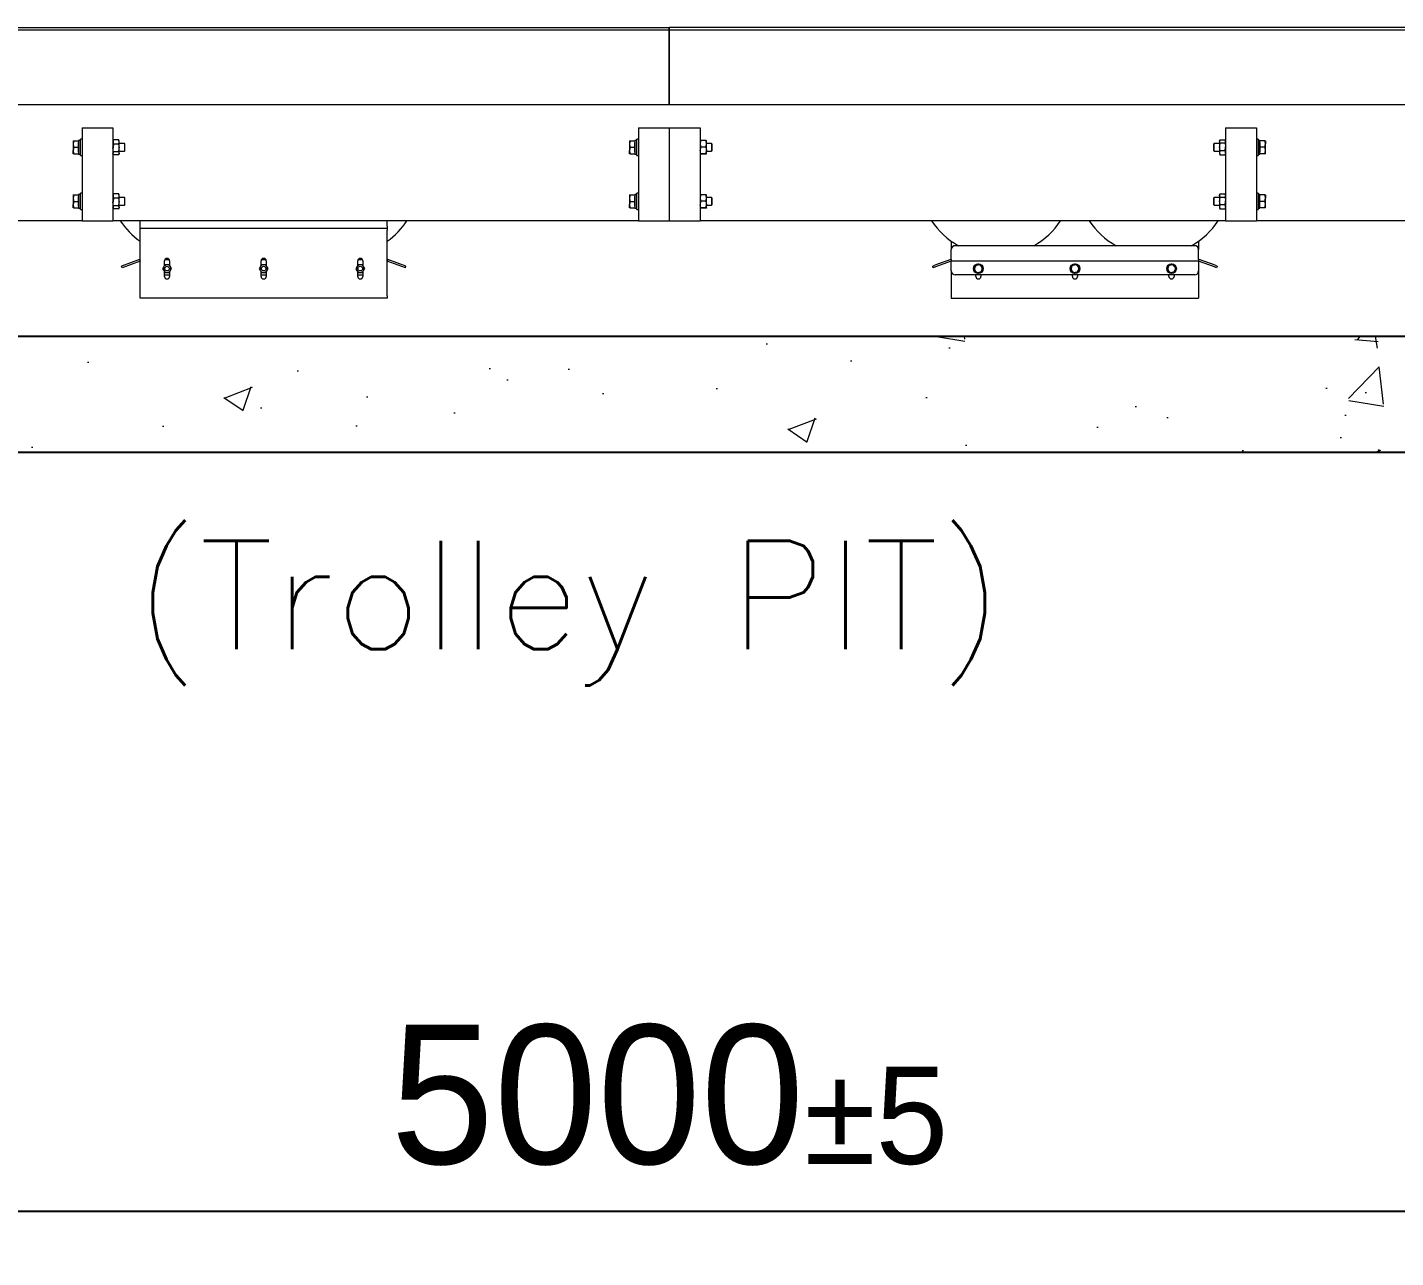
# Model space of a CAD drawing. Header units: millimetres. Extents: x -5 to 1510635, y -6 to 71285.
# Drawn here: x 1273665 to 1275436, y 5278 to 6870 of the extents above; entities that cross this region are included whole.
import ezdxf

# ---------------------------------------------------------------- set-up
doc = ezdxf.new("R2010")
doc.units = ezdxf.units.MM
doc.header["$LTSCALE"] = 1000
doc.linetypes.add('HIDDEN', pattern=[0.375, 0.25, -0.125])
for name, color, linetype in [('2', 42, 'Continuous'), ('COL', 2, 'Continuous'), ('DIM', 2, 'Continuous'), ('MP-4', 4, 'HIDDEN'), ('MP-8', 8, 'Continuous')]:
    doc.layers.add(name, color=color, linetype=linetype)
doc.styles.add('GHS', font='ROMANS', dxfattribs={"bigfont": 'GHS'})
doc.dimstyles.new('MPS2', dxfattribs={"dimscale": 100, "dimtxt": 3, "dimasz": 3, "dimexe": 1, "dimexo": 1, "dimgap": 1, "dimtad": 1, "dimzin": 12, "dimdsep": 46, "dimtxsty": 'Standard', "dimcen": 1, "dimclrd": 1, "dimclre": 1, "dimclrt": 7, "dimazin": 2, "dimtfac": 1, "dimtmove": 0, "dimatfit": 3, "dimfxl": 1, "dimarcsym": 0})

# ---------------------------------------------------------------- blocks, each defined once
blk = doc.blocks.new('176654998')
at = {"layer": 'MP-4', "linetype": 'Continuous', "lineweight": 15}
for p, q in [((-2090.1, 0), (-505.6, 0)), ((1078.9, 0), (-505.6, 0)), ((-505.6, 0), (-505.6, -3.2)), ((-505.6, -3.2), (-505.6, 0)), ((-2090.1, -3.2), (-505.6, -3.2)), ((-505.6, -7.2), (-505.6, -3.2)), ((-505.6, -3.2), (1078.9, -3.2)), ((-505.6, -3.2), (-505.6, -7.2)), ((-505.6, -96.2), (-505.6, -7.2)), ((-505.6, -7.2), (-505.6, -96.2)), ((-505.6, -100.2), (-2430.6, -100.2)), ((-505.6, -100.2), (-505.6, -96.2)), ((-505.6, -96.2), (-505.6, -100.2)), ((1419.4, -100.2), (-505.6, -100.2)), ((-1265.6, -130.2), (-1259.6, -130.2)), ((-1265.6, -130.2), (-1265.6, -250.2)), ((-1259.6, -130.2), (-1231.6, -130.2)), ((-1231.6, -130.2), (-1225.6, -130.2)), ((-1225.6, -130.2), (-1225.6, -250.2)), ((-545.6, -130.2), (-539.6, -130.2)), ((-545.6, -130.2), (-545.6, -250.2)), ((-539.6, -130.2), (-511.6, -130.2)), ((-511.6, -130.2), (-505.6, -130.2)), ((-505.6, -130.2), (-499.6, -130.2)), ((-505.6, -130.2), (-505.6, -250.2)), ((-505.6, -130.2), (-505.6, -250.2)), ((-499.6, -130.2), (-471.6, -130.2)), ((-471.6, -130.2), (-465.6, -130.2)), ((-465.6, -130.2), (-465.6, -250.2)), ((214.4, -130.2), (220.4, -130.2)), ((214.4, -130.2), (214.4, -250.2)), ((220.4, -130.2), (248.4, -130.2)), ((248.4, -130.2), (254.4, -130.2)), ((254.4, -130.2), (254.4, -250.2)), ((-1277.1, -146.7), (-1277.1, -150.9)), ((-1277.1, -146.7), (-1276.3, -146.7)), ((-1276.3, -146.7), (-1277.1, -150.9)), ((-1277.1, -150.9), (-1277.1, -159.4)), ((-1276.3, -155.2), (-1277.1, -159.4)), ((-1276.3, -146.7), (-1270.1, -146.7)), ((-1276.3, -155.2), (-1270.1, -155.2)), ((-1270.1, -146.7), (-1270.1, -146.4)), ((-1267.6, -146.4), (-1270.1, -146.4)), ((-1270.1, -146.7), (-1270.1, -155.2)), ((-1270.1, -161.4), (-1270.1, -149)), ((-1270.1, -155.2), (-1270.1, -163.7)), ((-1267.6, -165.7), (-1267.6, -144.7)), ((-1265.6, -144.7), (-1267.6, -144.7)), ((-1225, -145.8), (-1225.6, -146.7)), ((-1224.8, -160.9), (-1225.6, -156)), ((-1224.8, -145.4), (-1224.9, -145.8)), ((-1218.3, -145.4), (-1224.8, -145.4)), ((-1218.3, -151.1), (-1224.8, -151.1)), ((-1218.3, -151.1), (-1217.6, -156)), ((-1217.6, -146.7), (-1218.1, -145.8)), ((-1217.6, -148.3), (-1217.6, -146.7)), ((-1217.6, -156), (-1217.6, -148.3)), ((-1210.9, -150.2), (-1217.6, -150.2)), ((-1217.6, -162.9), (-1217.6, -156)), ((-1210.9, -150.2), (-1210.9, -160.2)), ((-1210.1, -151), (-1210.9, -150.2)), ((-1210.1, -159.4), (-1210.1, -151)), ((-557.1, -146.7), (-557.1, -150.9)), ((-557.1, -146.7), (-556.3, -146.7)), ((-556.3, -146.7), (-557.1, -150.9)), ((-557.1, -150.9), (-557.1, -159.4)), ((-556.3, -155.2), (-557.1, -159.4)), ((-556.3, -146.7), (-550.1, -146.7)), ((-556.3, -155.2), (-550.1, -155.2)), ((-547.6, -146.4), (-550.1, -146.4)), ((-550.1, -146.5), (-550.1, -146.4)), ((-550.1, -146.7), (-550.1, -146.5)), ((-547.6, -146.5), (-550.1, -146.5)), ((-550.1, -146.7), (-550.1, -155.2)), ((-550.1, -161.4), (-550.1, -149)), ((-550.1, -155.2), (-550.1, -163.7)), ((-547.6, -165.7), (-547.6, -144.7)), ((-545.6, -144.7), (-547.6, -144.7)), ((-464.8, -146.5), (-465.6, -146.7)), ((-464.8, -163.5), (-465.6, -159.1)), ((-458.3, -146.5), (-464.8, -146.5)), ((-458.3, -154.8), (-464.8, -154.8)), ((-458.3, -154.8), (-457.6, -159.1)), ((-457.6, -150.6), (-457.6, -146.7)), ((-450.9, -150.2), (-457.6, -150.2)), ((-457.6, -159.1), (-457.6, -150.6)), ((-457.6, -163.7), (-457.6, -159.1)), ((-450.9, -150.2), (-450.9, -160.2)), ((-450.1, -151), (-450.9, -150.2)), ((-450.1, -159.4), (-450.1, -151)), ((199.7, -150.2), (198.9, -151)), ((198.9, -151), (198.9, -159.4)), ((199.7, -160.2), (199.7, -150.2)), ((206.4, -150.2), (199.7, -150.2)), ((207, -145.8), (206.4, -146.7)), ((206.4, -147.5), (206.4, -146.7)), ((207.2, -149.5), (206.4, -147.5)), ((206.4, -147.5), (206.4, -154.4)), ((207.2, -159.3), (206.4, -154.4)), ((206.4, -154.4), (206.4, -162.1)), ((207.2, -145.4), (213.7, -145.4)), ((207.2, -149.5), (213.7, -149.5)), ((207.2, -159.3), (213.7, -159.3)), ((213.7, -145.4), (214.4, -147.5)), ((213.7, -149.5), (214.4, -154.4)), ((214.4, -146.7), (213.9, -145.8)), ((256.4, -144.7), (254.4, -144.7)), ((256.4, -144.7), (256.4, -165.7)), ((258.9, -146.4), (256.4, -146.4)), ((258.9, -146.4), (258.9, -146.7)), ((258.9, -155.2), (258.9, -146.7)), ((265.2, -146.7), (258.9, -146.7)), ((258.9, -149), (258.9, -161.4)), ((258.9, -163.7), (258.9, -155.2)), ((265.2, -155.2), (258.9, -155.2)), ((265.2, -146.7), (265.9, -146.7)), ((265.2, -155.2), (265.9, -150.9)), ((265.9, -146.7), (265.9, -150.9)), ((265.9, -159.4), (265.9, -150.9)), ((-1277.1, -163.7), (-1277.1, -159.4)), ((-1276.3, -163.7), (-1277.1, -163.7)), ((-1276.3, -163.7), (-1270.1, -163.7)), ((-1270.1, -164), (-1270.1, -163.7)), ((-1270.1, -164), (-1267.6, -164)), ((-1267.6, -165.7), (-1265.6, -165.7)), ((-1224.8, -165), (-1225.6, -162.9)), ((-1225.6, -163.7), (-1225, -164.6)), ((-1218.3, -160.9), (-1224.8, -160.9)), ((-1218.3, -165), (-1224.8, -165)), ((-1218.3, -160.9), (-1217.6, -162.9)), ((-1218.1, -164.6), (-1217.6, -163.7)), ((-1217.6, -160.2), (-1210.9, -160.2)), ((-1217.6, -162.9), (-1217.6, -163.7)), ((-1210.9, -160.2), (-1210.1, -159.4)), ((-557.1, -163.7), (-557.1, -159.4)), ((-556.3, -163.7), (-557.1, -163.7)), ((-556.3, -163.7), (-550.1, -163.7)), ((-550.1, -164), (-550.1, -163.7)), ((-550.1, -164), (-547.6, -164)), ((-547.6, -165.7), (-545.6, -165.7)), ((-464.8, -163.9), (-465.6, -163.7)), ((-458.3, -163.5), (-464.8, -163.5)), ((-458.3, -163.9), (-464.8, -163.9)), ((-458.3, -163.5), (-457.6, -163.7)), ((-457.6, -160.2), (-450.9, -160.2)), ((-450.9, -160.2), (-450.1, -159.4)), ((198.9, -159.4), (199.7, -160.2)), ((199.7, -160.2), (206.4, -160.2)), ((206.4, -162.1), (206.4, -163.7)), ((206.4, -163.7), (207, -164.6)), ((207.2, -165), (213.7, -165)), ((213.7, -165), (213.8, -164.6)), ((213.9, -164.6), (214.4, -163.7)), ((254.4, -165.7), (256.4, -165.7)), ((256.4, -164), (258.9, -164)), ((265.2, -163.7), (258.9, -163.7)), ((258.9, -163.7), (258.9, -164)), ((265.2, -163.7), (265.9, -159.4)), ((265.9, -163.7), (265.2, -163.7)), ((265.9, -163.7), (265.9, -159.4)), ((-1277.1, -216.7), (-1277.1, -220.9)), ((-1277.1, -216.7), (-1276.3, -216.7)), ((-1276.3, -216.7), (-1277.1, -220.9)), ((-1277.1, -220.9), (-1277.1, -229.4)), ((-1276.3, -225.2), (-1277.1, -229.4)), ((-1277.1, -233.7), (-1277.1, -229.4)), ((-1276.3, -216.7), (-1270.1, -216.7)), ((-1276.3, -225.2), (-1270.1, -225.2)), ((-1270.1, -216.7), (-1270.1, -216.4)), ((-1267.6, -216.4), (-1270.1, -216.4)), ((-1270.1, -216.7), (-1270.1, -225.2)), ((-1270.1, -231.4), (-1270.1, -219)), ((-1270.1, -225.2), (-1270.1, -233.7)), ((-1267.6, -235.7), (-1267.6, -214.7)), ((-1265.6, -214.7), (-1267.6, -214.7)), ((-1225, -215.8), (-1225.6, -216.7)), ((-1224.8, -230.9), (-1225.6, -226)), ((-1224.8, -215.4), (-1224.9, -215.8)), ((-1218.3, -215.4), (-1224.8, -215.4)), ((-1218.3, -221.1), (-1224.8, -221.1)), ((-1218.3, -221.1), (-1217.6, -226)), ((-1217.6, -216.7), (-1218.1, -215.8)), ((-1217.6, -218.3), (-1217.6, -216.7)), ((-1217.6, -226), (-1217.6, -218.3)), ((-1210.9, -220.2), (-1217.6, -220.2)), ((-1217.6, -232.9), (-1217.6, -226)), ((-1217.6, -230.2), (-1210.9, -230.2)), ((-1210.9, -220.2), (-1210.9, -230.2)), ((-1210.1, -221), (-1210.9, -220.2)), ((-1210.9, -230.2), (-1210.1, -229.4)), ((-1210.1, -229.4), (-1210.1, -221)), ((-557.1, -216.7), (-557.1, -220.9)), ((-557.1, -216.7), (-556.3, -216.7)), ((-556.3, -216.7), (-557.1, -220.9)), ((-557.1, -220.9), (-557.1, -229.4)), ((-556.3, -225.2), (-557.1, -229.4)), ((-557.1, -233.7), (-557.1, -229.4)), ((-556.3, -216.7), (-550.1, -216.7)), ((-556.3, -225.2), (-550.1, -225.2)), ((-547.6, -216.4), (-550.1, -216.4)), ((-550.1, -216.5), (-550.1, -216.4)), ((-550.1, -216.7), (-550.1, -216.5)), ((-547.6, -216.5), (-550.1, -216.5)), ((-550.1, -216.7), (-550.1, -225.2)), ((-550.1, -231.4), (-550.1, -219)), ((-550.1, -225.2), (-550.1, -233.7)), ((-547.6, -235.7), (-547.6, -214.7)), ((-545.6, -214.7), (-547.6, -214.7)), ((-464.8, -216.5), (-465.6, -216.7)), ((-464.8, -233.5), (-465.6, -229.1)), ((-458.3, -216.5), (-464.8, -216.5)), ((-458.3, -224.8), (-464.8, -224.8)), ((-458.3, -224.8), (-457.6, -229.1)), ((-457.6, -220.6), (-457.6, -216.7)), ((-450.9, -220.2), (-457.6, -220.2)), ((-457.6, -229.1), (-457.6, -220.6)), ((-457.6, -233.7), (-457.6, -229.1)), ((-457.6, -230.2), (-450.9, -230.2)), ((-450.9, -220.2), (-450.9, -230.2)), ((-450.1, -221), (-450.9, -220.2)), ((-450.9, -230.2), (-450.1, -229.4)), ((-450.1, -229.4), (-450.1, -221)), ((199.7, -220.2), (198.9, -221)), ((198.9, -221), (198.9, -229.4)), ((198.9, -229.4), (199.7, -230.2)), ((199.7, -230.2), (199.7, -220.2)), ((206.4, -220.2), (199.7, -220.2)), ((199.7, -230.2), (206.4, -230.2)), ((207, -215.8), (206.4, -216.7)), ((206.4, -217.5), (206.4, -216.7)), ((207.2, -219.5), (206.4, -217.5)), ((206.4, -217.5), (206.4, -224.4)), ((207.2, -229.3), (206.4, -224.4)), ((206.4, -224.4), (206.4, -232.1)), ((207.2, -215.4), (213.7, -215.4)), ((207.2, -219.5), (213.7, -219.5)), ((207.2, -229.3), (213.7, -229.3)), ((213.7, -215.4), (214.4, -217.5)), ((213.7, -219.5), (214.4, -224.4)), ((214.4, -216.7), (213.9, -215.8)), ((256.4, -214.7), (254.4, -214.7)), ((256.4, -214.7), (256.4, -235.7)), ((258.9, -216.4), (256.4, -216.4)), ((258.9, -216.7), (258.9, -216.4)), ((258.9, -225.2), (258.9, -216.7)), ((265.2, -216.7), (258.9, -216.7)), ((258.9, -231.4), (258.9, -219)), ((258.9, -233.7), (258.9, -225.2)), ((265.2, -225.2), (258.9, -225.2)), ((265.2, -216.7), (265.9, -216.7)), ((265.2, -225.2), (265.9, -220.9)), ((265.2, -233.7), (265.9, -229.4)), ((265.9, -216.7), (265.9, -220.9)), ((265.9, -229.4), (265.9, -220.9)), ((265.9, -233.7), (265.9, -229.4)), ((-1276.3, -233.7), (-1277.1, -233.7)), ((-1276.3, -233.7), (-1270.1, -233.7)), ((-1270.1, -234), (-1270.1, -233.7)), ((-1270.1, -234), (-1267.6, -234)), ((-1267.6, -235.7), (-1265.6, -235.7)), ((-1224.8, -235), (-1225.6, -232.9)), ((-1225.6, -233.7), (-1225, -234.6)), ((-1218.3, -230.9), (-1224.8, -230.9)), ((-1218.3, -235), (-1224.8, -235)), ((-1218.3, -230.9), (-1217.6, -232.9)), ((-1218.1, -234.6), (-1217.6, -233.7)), ((-1217.6, -232.9), (-1217.6, -233.7)), ((-556.3, -233.7), (-557.1, -233.7)), ((-556.3, -233.7), (-550.1, -233.7)), ((-550.1, -234), (-550.1, -233.7)), ((-550.1, -234), (-547.6, -234)), ((-547.6, -235.7), (-545.6, -235.7)), ((-464.8, -233.9), (-465.6, -233.7)), ((-458.3, -233.5), (-464.8, -233.5)), ((-458.3, -233.9), (-464.8, -233.9)), ((-458.3, -233.5), (-457.6, -233.7)), ((206.4, -232.1), (206.4, -233.7)), ((206.4, -233.7), (207, -234.6)), ((207.2, -235), (213.7, -235)), ((213.7, -235), (213.8, -234.6)), ((213.9, -234.6), (214.4, -233.7)), ((254.4, -235.7), (256.4, -235.7)), ((256.4, -234), (258.9, -234)), ((265.2, -233.7), (258.9, -233.7)), ((258.9, -234), (258.9, -233.7)), ((265.9, -233.7), (265.2, -233.7)), ((-1265.6, -250.2), (-2045.6, -250.2)), ((-1265.6, -250.2), (-1259.6, -250.2)), ((-1259.6, -250.2), (-1231.6, -250.2)), ((-1231.6, -250.2), (-1225.6, -250.2)), ((-545.6, -250.2), (-1225.6, -250.2)), ((-1190.6, -257.2), (-1190.6, -250.2)), ((-1190.6, -260.2), (-1190.6, -257.2)), ((-870.6, -260.2), (-1190.6, -260.2)), ((-1190.6, -262.2), (-1190.6, -260.2)), ((-1190.6, -347.2), (-1190.6, -262.2)), ((-870.6, -257.2), (-870.6, -250.2)), ((-870.6, -257.2), (-870.6, -260.2)), ((-870.6, -260.2), (-870.6, -262.2)), ((-870.6, -347.2), (-870.6, -262.2)), ((-545.6, -250.2), (-539.6, -250.2)), ((-539.6, -250.2), (-511.6, -250.2)), ((-511.6, -250.2), (-505.6, -250.2)), ((-505.6, -250.2), (-499.6, -250.2)), ((-499.6, -250.2), (-471.6, -250.2)), ((-471.6, -250.2), (-465.6, -250.2)), ((214.4, -250.2), (-465.6, -250.2)), ((214.4, -250.2), (220.4, -250.2)), ((220.4, -250.2), (248.4, -250.2)), ((248.4, -250.2), (254.4, -250.2)), ((1034.4, -250.2), (254.4, -250.2)), ((-140.6, -276.7), (-140.6, -287.5)), ((174.4, -282.5), (-135.6, -282.5)), ((179.4, -276.7), (179.4, -287.5)), ((-1191.3, -300.3), (-1214.7, -308.8)), ((-1191.3, -300.3), (-1190.6, -302.5)), ((-1158.2, -300.2), (-1152.9, -300.2)), ((-1033.2, -300.2), (-1027.9, -300.2)), ((-908.2, -300.2), (-902.9, -300.2)), ((-869.8, -300.3), (-870.6, -302.5)), ((-846.4, -308.8), (-869.8, -300.3)), ((-141.3, -300.3), (-161.9, -307.8)), ((-140.6, -300.2), (-140.6, -287.5)), ((-140.6, -300.2), (-140.6, -302.5)), ((179.4, -300.2), (179.4, -287.5)), ((179.4, -300.2), (179.4, -302.5)), ((200.8, -307.8), (180.2, -300.3)), ((-1213.9, -311), (-1214.7, -308.8)), ((-1190.6, -302.5), (-1213.9, -311)), ((-1159.9, -309.8), (-1161.3, -312.3)), ((-1161.3, -312.3), (-1159.8, -314.8)), ((-1158.6, -307.3), (-1159.9, -309.8)), ((-1159.8, -314.8), (-1158.3, -317.3)), ((-1158.9, -307.8), (-1158.9, -302.2)), ((-1158.9, -322.2), (-1158.9, -316.4)), ((-1155.7, -307.2), (-1158.6, -307.3)), ((-1158.3, -317.3), (-1155.4, -317.2)), ((-1152.8, -307.1), (-1155.7, -307.2)), ((-1155.4, -317.2), (-1152.6, -317.1)), ((-1151.3, -309.6), (-1152.8, -307.1)), ((-1152.6, -317.1), (-1151.2, -314.6)), ((-1152.3, -302.2), (-1152.3, -308)), ((-1152.3, -316.6), (-1152.3, -322.2)), ((-1149.8, -312.1), (-1151.3, -309.6)), ((-1151.2, -314.6), (-1149.8, -312.1)), ((-1034.9, -309.8), (-1036.3, -312.3)), ((-1036.3, -312.3), (-1034.8, -314.8)), ((-1033.6, -307.3), (-1034.9, -309.8)), ((-1034.8, -314.8), (-1033.3, -317.3)), ((-1033.9, -307.8), (-1033.9, -302.2)), ((-1033.9, -322.2), (-1033.9, -316.4)), ((-1030.7, -307.2), (-1033.6, -307.3)), ((-1033.3, -317.3), (-1030.4, -317.2)), ((-1027.8, -307.1), (-1030.7, -307.2)), ((-1030.4, -317.2), (-1027.6, -317.1)), ((-1026.3, -309.6), (-1027.8, -307.1)), ((-1027.6, -317.1), (-1026.2, -314.6)), ((-1027.3, -302.2), (-1027.3, -308)), ((-1027.3, -316.6), (-1027.3, -322.2)), ((-1024.8, -312.1), (-1026.3, -309.6)), ((-1026.2, -314.6), (-1024.8, -312.1)), ((-909.9, -309.8), (-911.3, -312.3)), ((-911.3, -312.3), (-909.8, -314.8)), ((-908.6, -307.3), (-909.9, -309.8)), ((-909.8, -314.8), (-908.3, -317.3)), ((-908.9, -307.8), (-908.9, -302.2)), ((-908.9, -322.2), (-908.9, -316.4)), ((-905.7, -307.2), (-908.6, -307.3)), ((-908.3, -317.3), (-905.4, -317.2)), ((-902.8, -307.1), (-905.7, -307.2)), ((-905.4, -317.2), (-902.6, -317.1)), ((-901.3, -309.6), (-902.8, -307.1)), ((-902.6, -317.1), (-901.2, -314.6)), ((-902.3, -302.2), (-902.3, -308)), ((-902.3, -316.6), (-902.3, -322.2)), ((-899.8, -312.1), (-901.3, -309.6)), ((-901.2, -314.6), (-899.8, -312.1)), ((-847.2, -311), (-870.6, -302.5)), ((-847.2, -311), (-846.4, -308.8)), ((-164.7, -308.8), (-161.9, -307.8)), ((-163.9, -311), (-164.7, -308.8)), ((-161.1, -310), (-163.9, -311)), ((-140.6, -302.5), (-161.1, -310)), ((179.4, -302.5), (-140.6, -302.5)), ((-140.6, -302.5), (-140.6, -302.5)), ((-140.6, -315.2), (-140.6, -302.5)), ((-140.6, -315.2), (-140.6, -350.2)), ((-111.3, -312.8), (-110.1, -310.1)), ((-109.6, -315.1), (-111.3, -312.8)), ((-110.1, -310.1), (-108.9, -307.5)), ((-107.9, -317.5), (-109.6, -315.1)), ((-108.9, -307.5), (-106, -307.2)), ((-105.1, -317.2), (-107.9, -317.5)), ((-106.3, -317.3), (-106.3, -317.9)), ((-106, -307.2), (-103.2, -306.9)), ((-102.2, -316.9), (-105.1, -317.2)), ((-105, -317.9), (-105, -317.2)), ((-103.2, -306.9), (-101.5, -309.3)), ((-101, -314.3), (-102.2, -316.9)), ((-101.5, -309.3), (-99.8, -311.6)), ((-99.8, -311.6), (-101, -314.3)), ((13.7, -312.8), (14.9, -310.1)), ((15.4, -315.1), (13.7, -312.8)), ((14.9, -310.1), (16.1, -307.5)), ((17.1, -317.5), (15.4, -315.1)), ((16.1, -307.5), (19, -307.2)), ((19.9, -317.2), (17.1, -317.5)), ((18.7, -317.3), (18.7, -317.9)), ((19, -307.2), (21.8, -306.9)), ((22.8, -316.9), (19.9, -317.2)), ((20, -317.9), (20, -317.2)), ((21.8, -306.9), (23.5, -309.3)), ((24, -314.3), (22.8, -316.9)), ((23.5, -309.3), (25.2, -311.6)), ((25.2, -311.6), (24, -314.3)), ((138.7, -312.8), (139.9, -310.1)), ((140.4, -315.1), (138.7, -312.8)), ((139.9, -310.1), (141.1, -307.5)), ((142.1, -317.5), (140.4, -315.1)), ((141.1, -307.5), (144, -307.2)), ((144.9, -317.2), (142.1, -317.5)), ((143.7, -317.3), (143.7, -317.9)), ((144, -307.2), (146.8, -306.9)), ((147.8, -316.9), (144.9, -317.2)), ((145, -317.9), (145, -317.2)), ((146.8, -306.9), (148.5, -309.3)), ((149, -314.3), (147.8, -316.9)), ((148.5, -309.3), (150.2, -311.6)), ((150.2, -311.6), (149, -314.3)), ((200, -310), (179.4, -302.5)), ((179.4, -302.5), (179.4, -315.2)), ((179.4, -302.5), (179.4, -302.5)), ((179.4, -315.2), (179.4, -350.2)), ((202.8, -311), (200, -310)), ((200.8, -307.8), (203.6, -308.8)), ((203.6, -308.8), (202.8, -311)), ((-1158.9, -320.2), (-1152.3, -320.2)), ((-1033.9, -320.2), (-1027.3, -320.2)), ((-908.9, -320.2), (-902.3, -320.2)), ((174.4, -320.2), (-135.6, -320.2)), ((-108.9, -322.2), (-108.9, -320.2)), ((-102.3, -320.2), (-102.3, -322.2)), ((16.1, -322.2), (16.1, -320.2)), ((22.7, -320.2), (22.7, -322.2)), ((141.1, -322.2), (141.1, -320.2)), ((147.7, -320.2), (147.7, -322.2)), ((-1190.6, -350.2), (-1190.6, -347.2)), ((-870.6, -350.2), (-1190.6, -350.2)), ((-870.6, -347.2), (-870.6, -350.2)), ((-140.6, -350.2), (179.4, -350.2))]:
    blk.add_line(p, q, dxfattribs=at)
for centre, radius in [((-1155.6, -312.2), 3), ((-1030.6, -312.2), 3), ((-905.6, -312.2), 3), ((-105.6, -312.2), 6.25), ((19.4, -312.2), 6.25), ((144.4, -312.2), 6.25)]:
    blk.add_circle(centre, radius, dxfattribs=at)
for centre, radius, start, end in [((-1263.9, -150.8), 13.1, 180.6528, 199.6034), ((-1219.3, -148.4), 6.28, 151.4897, 178.4413), ((-1219.3, -148.1), 6.27, 181.545, 208.524), ((-1208.4, -156.1), 17.1, 162.8727, 179.4687), ((-1221.1, -147.6), 3.57, 30.5639, 38.1189), ((-1223.8, -148.4), 6.28, 1.5587, 28.5103), ((-1223.8, -148.1), 6.27, 331.476, 358.455), ((-1234.7, -155.8), 17.1, 342.8727, 359.4687), ((-543.9, -150.8), 13.1, 180.6528, 199.6034), ((-452.9, -150.8), 12.7, 160.0622, 179.1723), ((-452.9, -150.5), 12.7, 180.8203, 199.9453), ((-451.9, -159.3), 13.7, 160.8263, 179.3696), ((-470.2, -150.8), 12.7, 0.8277, 19.9378), ((-470.2, -150.5), 12.7, 340.0547, 359.1797), ((-471.3, -159), 13.7, 340.8263, 359.3696), ((210, -147.6), 3.57, 141.8811, 177.6756), ((223.6, -154.6), 17.1, 162.8727, 179.4687), ((212.7, -162.3), 6.27, 151.476, 178.455), ((210.9, -147.3), 3.57, 321.8811, 357.6756), ((197.3, -154.3), 17.1, 342.8727, 359.4687), ((208.2, -162.3), 6.27, 1.545, 28.524), ((252.8, -151.1), 13.1, 0.6528, 19.6034), ((252.8, -159.6), 13.1, 0.6528, 19.6034), ((-1263.9, -159.3), 13.1, 180.6528, 199.6034), ((-1222, -163.1), 3.57, 141.8811, 177.6756), ((-1221.1, -162.8), 3.57, 321.8811, 357.6756), ((-543.9, -159.3), 13.1, 180.6528, 199.6034), ((212.7, -162), 6.28, 181.5587, 208.5103), ((210, -162.8), 3.57, 210.5639, 218.1189), ((208.2, -162), 6.28, 331.4897, 358.4413), ((-1263.9, -220.8), 13.1, 180.6528, 199.6034), ((-1263.9, -229.3), 13.1, 180.6528, 199.6034), ((-1219.3, -218.4), 6.28, 151.4897, 178.4413), ((-1219.3, -218.1), 6.27, 181.545, 208.524), ((-1208.4, -226.1), 17.1, 162.8727, 179.4687), ((-1221.1, -217.6), 3.57, 30.5639, 38.1189), ((-1223.8, -218.4), 6.28, 1.5587, 28.5103), ((-1223.8, -218.1), 6.27, 331.476, 358.455), ((-1234.7, -225.8), 17.1, 342.8727, 359.4687), ((-543.9, -220.8), 13.1, 180.6528, 199.6034), ((-543.9, -229.3), 13.1, 180.6528, 199.6034), ((-452.9, -220.8), 12.7, 160.0622, 179.1723), ((-452.9, -220.5), 12.7, 180.8203, 199.9453), ((-451.9, -229.3), 13.7, 160.8263, 179.3696), ((-470.2, -220.8), 12.7, 0.8277, 19.9378), ((-470.2, -220.5), 12.7, 340.0547, 359.1797), ((-471.3, -229), 13.7, 340.8263, 359.3696), ((210, -217.6), 3.57, 141.8811, 177.6756), ((223.6, -224.6), 17.1, 162.8727, 179.4687), ((212.7, -232.3), 6.27, 151.476, 178.455), ((210.9, -217.3), 3.57, 321.8811, 357.6756), ((197.3, -224.3), 17.1, 342.8727, 359.4687), ((208.2, -232.3), 6.27, 1.545, 28.524), ((252.8, -221.1), 13.1, 0.6528, 19.6034), ((252.8, -229.6), 13.1, 0.6528, 19.6034), ((-1222, -233.1), 3.57, 141.8811, 177.6756), ((-1221.1, -232.8), 3.57, 321.8811, 357.6756), ((212.7, -232), 6.28, 181.5587, 208.5103), ((210, -232.8), 3.57, 210.5639, 218.1189), ((208.2, -232), 6.28, 331.4897, 358.4413), ((-1132.6, -195.2), 100, 213.367, 234.5495), ((-928.6, -195.2), 100, 305.4505, 326.633), ((-82.6, -195.2), 100, 213.367, 240.8092), ((-82.6, -195.2), 100, 299.1908, 326.633), ((121.4, -195.2), 100, 213.367, 240.8092), ((121.4, -195.2), 100, 299.1908, 326.633), ((-135.6, -287.5), 5, 90, 180), ((174.4, -287.5), 5, 0, 90), ((-1190.6, -302.5), 2.3, 90, 110), ((-1155.6, -302.2), 3.3, 0, 180), ((-1030.6, -302.2), 3.3, 0, 180), ((-905.6, -302.2), 3.3, 0, 180), ((-870.6, -302.5), 2.3, 70, 90), ((-140.6, -302.5), 2.3, 90, 110), ((179.4, -302.5), 2.3, 70, 90), ((-1155.6, -312.2), 5, 151.2803, 211.2803), ((-1155.6, -312.2), 5, 91.2803, 151.2803), ((-1155.6, -312.2), 5, 211.2803, 271.2803), ((-1155.6, -312.2), 5, 31.2803, 91.2803), ((-1155.6, -312.2), 5, 271.2803, 331.2803), ((-1155.6, -312.2), 5, 331.2803, 31.2803), ((-1030.6, -312.2), 5, 151.2803, 211.2803), ((-1030.6, -312.2), 5, 91.2803, 151.2803), ((-1030.6, -312.2), 5, 211.2803, 271.2803), ((-1030.6, -312.2), 5, 31.2803, 91.2803), ((-1030.6, -312.2), 5, 271.2803, 331.2803), ((-1030.6, -312.2), 5, 331.2803, 31.2803), ((-905.6, -312.2), 5, 151.2803, 211.2803), ((-905.6, -312.2), 5, 91.2803, 151.2803), ((-905.6, -312.2), 5, 211.2803, 271.2803), ((-905.6, -312.2), 5, 31.2803, 91.2803), ((-905.6, -312.2), 5, 271.2803, 331.2803), ((-905.6, -312.2), 5, 331.2803, 31.2803), ((-135.6, -315.2), 5, 180, 270), ((-105.6, -312.2), 5.75, 126.8151, 183.1215), ((-105.6, -312.2), 5.75, 187.5982, 222.3812), ((-105.6, -312.2), 5, 155.6521, 215.6521), ((-105.6, -312.2), 5, 95.6521, 155.6521), ((-105.6, -312.2), 5, 215.6521, 275.6521), ((-105.6, -312.2), 5.75, 68.1609, 125.0888), ((-105.6, -312.2), 5.75, 248.0931, 262.3403), ((-105.6, -312.2), 5, 35.6521, 95.6521), ((-105.6, -312.2), 5, 275.6521, 335.6521), ((-105.6, -312.2), 5.75, 275.0991, 305.0235), ((-105.6, -312.2), 5.75, 6.916, 63.4079), ((-105.6, -312.2), 5.75, 307.8903, 3.5148), ((-105.6, -312.2), 5, 335.6521, 35.6521), ((19.4, -312.2), 5.75, 126.8151, 183.1215), ((19.4, -312.2), 5.75, 187.5982, 222.3812), ((19.4, -312.2), 5, 155.6521, 215.6521), ((19.4, -312.2), 5, 95.6521, 155.6521), ((19.4, -312.2), 5, 215.6521, 275.6521), ((19.4, -312.2), 5.75, 68.1609, 125.0888), ((19.4, -312.2), 5.75, 248.0931, 262.3403), ((19.4, -312.2), 5, 35.6521, 95.6521), ((19.4, -312.2), 5, 275.6521, 335.6521), ((19.4, -312.2), 5.75, 275.0991, 305.0235), ((19.4, -312.2), 5.75, 6.916, 63.4079), ((19.4, -312.2), 5.75, 307.8903, 3.5148), ((19.4, -312.2), 5, 335.6521, 35.6521), ((144.4, -312.2), 5.75, 126.8151, 183.1215), ((144.4, -312.2), 5.75, 187.5982, 222.3812), ((144.4, -312.2), 5, 155.6521, 215.6521), ((144.4, -312.2), 5, 95.6521, 155.6521), ((144.4, -312.2), 5, 215.6521, 275.6521), ((144.4, -312.2), 5.75, 68.1609, 125.0888), ((144.4, -312.2), 5.75, 248.0931, 262.3403), ((144.4, -312.2), 5, 35.6521, 95.6521), ((144.4, -312.2), 5, 275.6521, 335.6521), ((144.4, -312.2), 5.75, 275.0991, 305.0235), ((144.4, -312.2), 5.75, 6.916, 63.4079), ((144.4, -312.2), 5.75, 307.8903, 3.5148), ((144.4, -312.2), 5, 335.6521, 35.6521), ((174.4, -315.2), 5, 270, 0), ((-1155.6, -322.2), 3.3, 180, 0), ((-1030.6, -322.2), 3.3, 180, 0), ((-905.6, -322.2), 3.3, 180, 0), ((-105.6, -322.2), 3.3, 180, 0), ((19.4, -322.2), 3.3, 180, 0), ((144.4, -322.2), 3.3, 180, 0)]:
    blk.add_arc(centre, radius, start, end, dxfattribs=at)
for points in [[(-457.6, -146.7), (-457.6, -146.7), (-457.6, -146.7), (-457.6, -146.6), (-457.7, -146.6), (-457.9, -146.6), (-458.1, -146.5), (-458.3, -146.5)], [(-465.6, -163.7), (-465.6, -163.7), (-465.5, -163.7), (-465.5, -163.6), (-465.4, -163.6), (-465.2, -163.6), (-465, -163.5), (-464.8, -163.5)], [(-457.6, -163.7), (-457.6, -163.7), (-457.6, -163.7), (-457.6, -163.8), (-457.7, -163.8), (-457.9, -163.8), (-458.1, -163.9), (-458.3, -163.9)], [(-457.6, -216.7), (-457.6, -216.7), (-457.6, -216.7), (-457.6, -216.6), (-457.7, -216.6), (-457.9, -216.6), (-458.1, -216.5), (-458.3, -216.5)], [(-465.6, -233.7), (-465.6, -233.7), (-465.5, -233.7), (-465.5, -233.6), (-465.4, -233.6), (-465.2, -233.6), (-465, -233.5), (-464.8, -233.5)], [(-457.6, -233.7), (-457.6, -233.7), (-457.6, -233.7), (-457.6, -233.8), (-457.7, -233.8), (-457.9, -233.8), (-458.1, -233.9), (-458.3, -233.9)]]:
    blk.add_open_spline(points, degree=3, knots=[0, 0, 0, 0, 0.25, 0.25, 0.5, 0.5, 1, 1, 1, 1], dxfattribs=at)
blk = doc.blocks.new('*D124')
at = {"layer": '2', "color": 1, "linetype": 'ByBlock', "lineweight": -2, "transparency": 16777216}
for p, q in [((1271995.6, 6409.5), (1271995.6, 5277.8)), ((1276995.6, 6409.5), (1276995.6, 5277.8)), ((1272175.6, 5337.8), (1276815.6, 5337.8))]:
    blk.add_line(p, q, dxfattribs=at)
at = {"layer": '2', "color": 1, "linetype": 'ByBlock', "transparency": 16777216}
for points in [[(1272175.6, 5367.8), (1272175.6, 5307.8), (1271995.6, 5337.8)], [(1276815.6, 5367.8), (1276815.6, 5307.8), (1276995.6, 5337.8)]]:
    blk.add_solid(points, dxfattribs=at)
at = {"layer": 'DEFPOINTS', "color": 0, "linetype": 'ByBlock', "transparency": 16777216}
for p in [(1271995.6, 6469.5), (1276995.6, 6469.5), (1276995.6, 5337.8)]:
    blk.add_point(p, dxfattribs=at)
at = {"layer": '2', "color": 7, "linetype": 'ByBlock', "transparency": 16777216, "insert": (1274495.6, 5487.8), "char_height": 180, "attachment_point": 5}
blk.add_mtext('5000{\\H126.000000;±5}', dxfattribs=at)

msp = doc.modelspace()

# ---------------------------------------------------------------- hatches: boundary and pattern name
at = {"layer": 'MP-8', "lineweight": 5}
h = msp.add_hatch(dxfattribs=at)
h.set_pattern_fill('AR-CONC', color=256, scale=2, style=0)
h.set_pattern_definition([(50, (0, 0), (364.36934, -31.87817), [38.1, -419.1]), (355, (0, 0), (-70.48565, 382.11329), [30.48, -335.28]), (100.451, (30.36, -2.66), (293.885, 350.23338), [32.38, -356.18]), (46.1842, (0, 101.6), (542.15808, -84.08466), [57.15, -628.65]), (96.6356, (45.2, 94.6), (474.80847, 494.85111), [48.57, -534.27]), (351.184, (0, 101.6), (474.8092, 494.85024), [45.72, -502.92]), (21, (50.8, 76.2), (303.22976, -204.53104), [38.1, -419.1]), (326, (50.8, 76.2), (123.60406, 368.37593), [30.48, -335.28]), (71.4514, (76.07, 59.16), (426.83298, 163.84572), [32.38, -356.18]), (37.5, (0, 0), (6.177207, 169.110078), [0, -331.216, 0, -340.36, 0, -336.55]), (7.5, (0, 0), (133.639325, 200.36115), [0, -194.056, 0, -323.596, 0, -128.27]), (327.5, (-113.28, 0), (271.18119, -11.457488), [0, -127, 0, -396.24, 0, -525.78]), (317.5, (-164.08, 0), (296.258363, 50.85298), [0, -165.1, 0, -263.144, 0, -373.38])])
h.paths.add_polyline_path([(1276995.626, 6469.491), (1271995.626, 6469.491), (1271995.626, 6769.491), (1271755.594, 6769.491), (1271755.594, 6319.491), (1277256.958, 6319.491), (1277256.958, 6769.491), (1276995.626, 6769.491)])

# ---------------------------------------------------------------- linework, layer by layer
at = {"layer": 'MP-8', "linetype": 'ByBlock'}
for p, q in [((1276995.626, 6469.491), (1271995.626, 6469.491)), ((1277256.958, 6319.491), (1271755.594, 6319.491))]:
    msp.add_line(p, q, dxfattribs=at)

# ---------------------------------------------------------------- block references
at = {"layer": 'COL', "linetype": 'ByBlock'}
msp.add_blockref('176654998', (1275001.181, 6869.691), dxfattribs=at)

# ---------------------------------------------------------------- texts
at = {"layer": 'DIM', "color": 3, "insert": (1274928.119, 6018.285), "char_height": 140.4, "attachment_point": 9, "style": 'GHS'}
msp.add_mtext('(Trolley PIT)', dxfattribs=at)

# ---------------------------------------------------------------- dimensions: what is measured, and where the dimension line sits
at = {"layer": '2', "color": 253, "linetype": 'ByBlock'}
dim = msp.add_linear_dim(base=(1276995.626, 5337.763), p1=(1271995.626, 6469.491), p2=(1276995.626, 6469.491), dimstyle='MPS2', override={"dimscale": 60, "dimtol": 1, "dimtp": 5, "dimtm": 5, "dimtfac": 0.7}, dxfattribs=at)
dim.commit()
dim.dimension.update_dxf_attribs({"geometry": '*D124', "text_midpoint": (1274495.626, 5487.763)})

doc.saveas('drawing.dxf')
